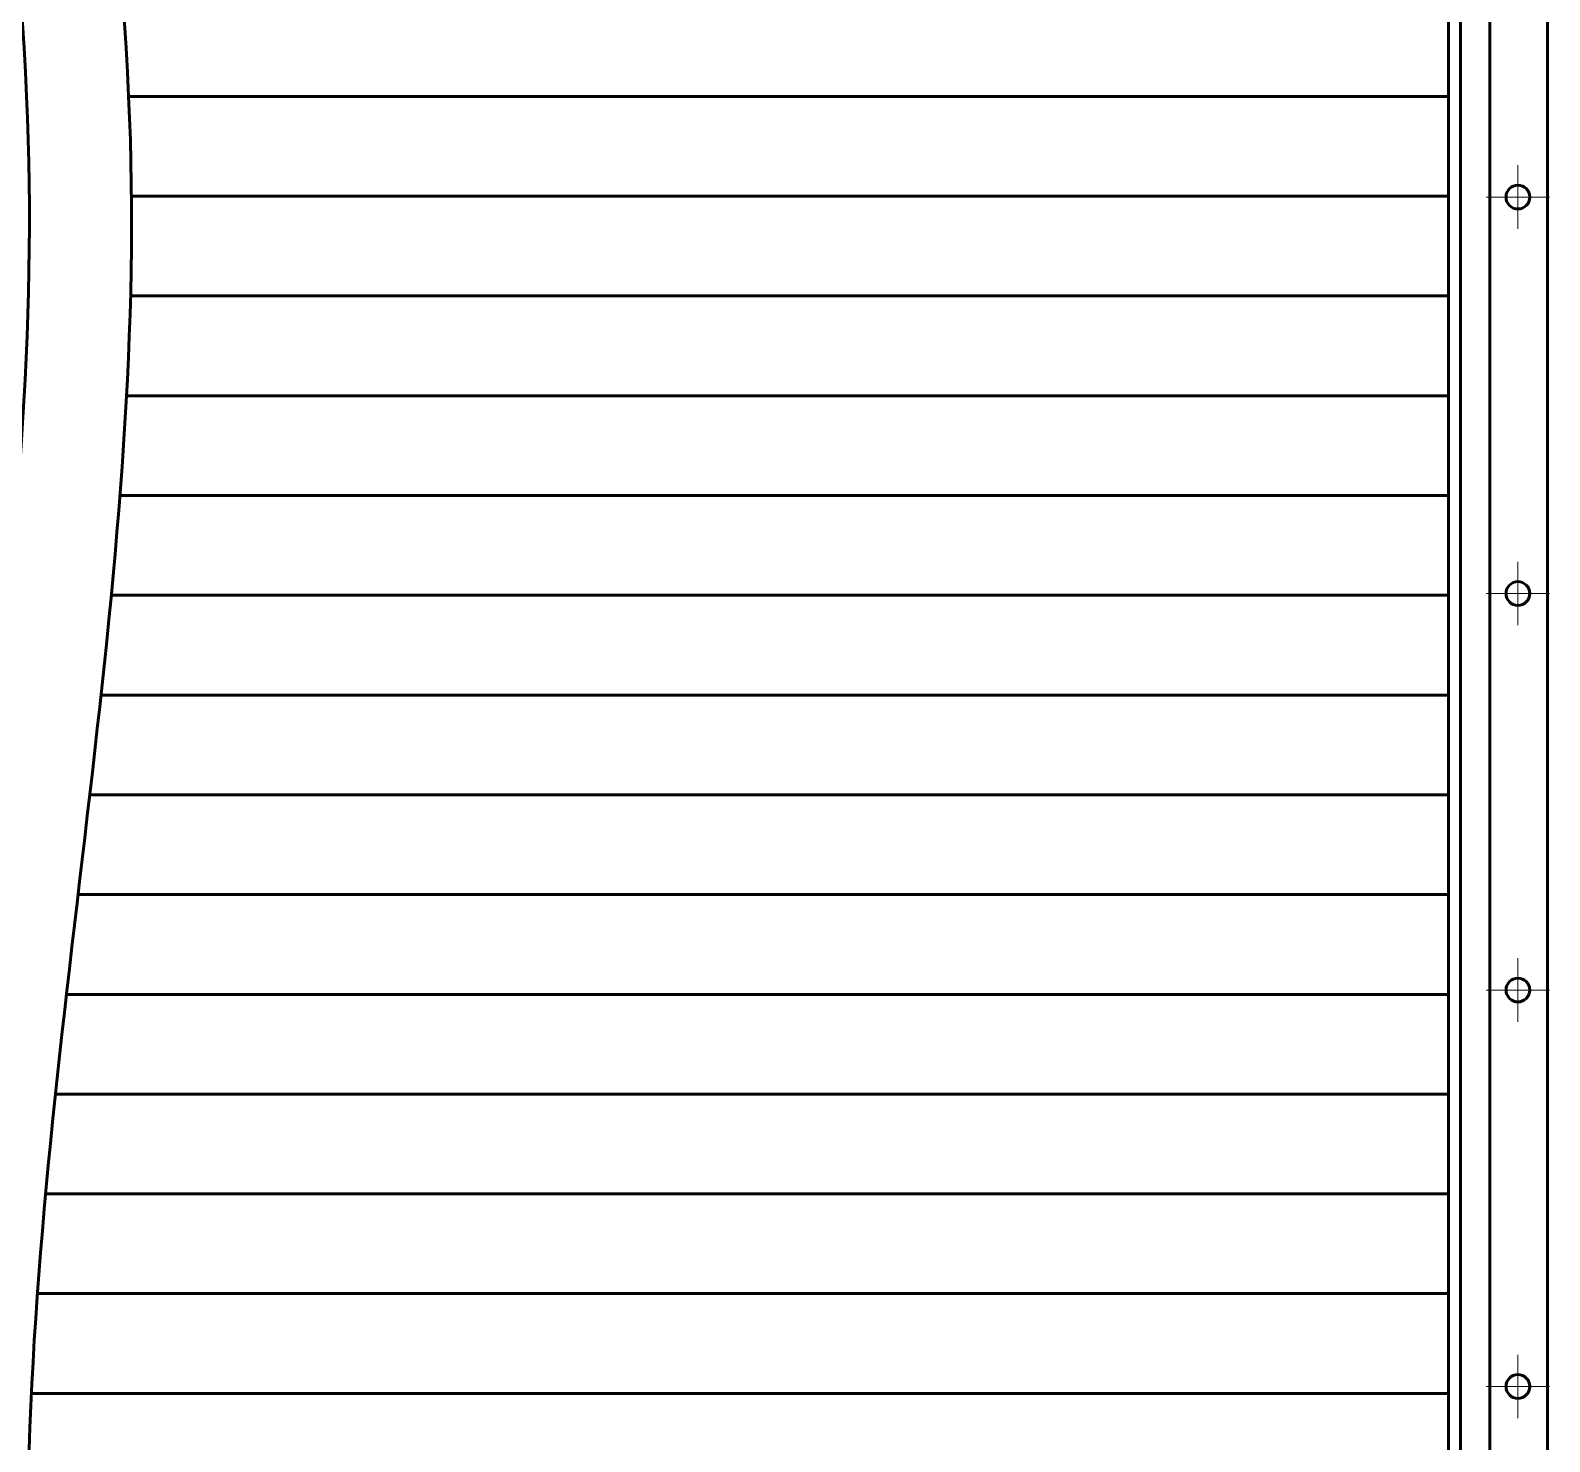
# Model space of a CAD drawing. Header units: millimetres. Extents: x 0 to 841, y 0 to 594.
# Drawn here: x 253.7 to 407, y 294.4 to 436.7 of the extents above; entities that cross this region are included whole.
import ezdxf

# ---------------------------------------------------------------- set-up
doc = ezdxf.new("R2010")
doc.units = ezdxf.units.MM
doc.linetypes.add('K5LT_AXLED', pattern=[19.5, 15, -1.5, 1.5, -1.5])
doc.linetypes.add('K5LT_BASIC', pattern=[0])
doc.layers.add('Системный слой', color=7, linetype='Continuous')

# ---------------------------------------------------------------- blocks, each defined once
blk = doc.blocks.new('U15')
at = {"layer": 'Системный слой', "color": 30, "linetype": 'K5LT_AXLED', "lineweight": 18, "true_color": 0xff8000}
for q in [(403.85, 423.12), (400.65, 419.92), (403.85, 416.72), (407.05, 419.92)]:
    blk.add_line((403.85, 419.92), q, dxfattribs=at)
blk = doc.blocks.new('U16')
at = {"layer": 'Системный слой', "color": 30, "linetype": 'K5LT_AXLED', "lineweight": 18, "true_color": 0xff8000}
for q in [(403.85, 383.12), (400.65, 379.92), (403.85, 376.72), (407.05, 379.92)]:
    blk.add_line((403.85, 379.92), q, dxfattribs=at)
blk = doc.blocks.new('U17')
at = {"layer": 'Системный слой', "color": 30, "linetype": 'K5LT_AXLED', "lineweight": 18, "true_color": 0xff8000}
for q in [(403.85, 343.12), (400.65, 339.92), (403.85, 336.72), (407.05, 339.92)]:
    blk.add_line((403.85, 339.92), q, dxfattribs=at)
blk = doc.blocks.new('U18')
at = {"layer": 'Системный слой', "color": 30, "linetype": 'K5LT_AXLED', "lineweight": 18, "true_color": 0xff8000}
for q in [(403.85, 303.12), (400.65, 299.92), (403.85, 296.72), (407.05, 299.92)]:
    blk.add_line((403.85, 299.92), q, dxfattribs=at)

msp = doc.modelspace()

# ---------------------------------------------------------------- linework, layer by layer
at = {"layer": 'Системный слой', "color": 5, "linetype": 'K5LT_BASIC', "lineweight": 60, "true_color": 0x0000ff}
for p, q in [((406.8477, 79.9187), (406.8477, 487.9187)), ((401.0241, 79.9187), (401.0241, 479.9187)), ((396.837, 478.0633), (396.837, 79.9187)), ((398.0472, 477.5272), (398.0472, 79.9187)), ((263.6393, 430.0668), (396.7442, 430.0668)), ((263.9231, 420.0018), (396.837, 420.0018)), ((263.8346, 409.9368), (396.837, 409.9368)), ((263.4285, 399.8718), (396.6747, 399.8718)), ((262.7594, 389.8068), (396.837, 389.8068)), ((261.8818, 379.7418), (396.6747, 379.7418)), ((260.8497, 369.6768), (396.837, 369.6768)), ((259.7172, 359.6118), (396.6747, 359.6118)), ((258.5381, 349.5468), (396.837, 349.5468)), ((257.3662, 339.4818), (396.837, 339.4818)), ((256.2552, 329.4168), (396.837, 329.4168)), ((255.2588, 319.3518), (396.6747, 319.3518)), ((254.4305, 309.2868), (396.6747, 309.2868)), ((253.824, 299.2218), (396.837, 299.2218))]:
    msp.add_line(p, q, dxfattribs=at)
for centre in [(403.8477, 419.9187), (403.8477, 379.9187), (403.8477, 339.9187), (403.8477, 299.9187)]:
    msp.add_circle(centre, 1.2, dxfattribs=at)
for points in [[(244.2302, 508.4687), (249.0329, 482.3772), (252.0693, 456.2432), (253.3393, 430.0668), (255.6116, 383.2326), (243.7877, 336.1678), (243.1932, 289.1568), (242.6399, 245.4117), (252.8574, 201.2028), (248.7743, 157.8151), (246.353, 132.085), (241.8414, 106.4931), (235.2396, 81.0394)], [(254.5302, 508.4687), (259.3329, 482.3772), (262.3693, 456.2432), (263.6393, 430.0668), (265.9116, 383.2326), (254.3116, 336.1763), (253.4932, 289.1568), (252.7319, 245.4191), (261.8957, 201.228), (257.8642, 157.8151), (255.4756, 132.0942), (251.1605, 106.5023), (244.9187, 81.0394)]]:
    msp.add_open_spline(points, degree=3, knots=[0, 0, 0, 0, 1, 1, 1, 2, 2, 2, 3, 3, 3, 4, 4, 4, 4], dxfattribs=at)

# ---------------------------------------------------------------- block references
at = {"layer": 'Системный слой'}
for name in ['U15', 'U16', 'U17', 'U18']:
    msp.add_blockref(name, (0, 0), dxfattribs=at)

doc.saveas('drawing.dxf')
